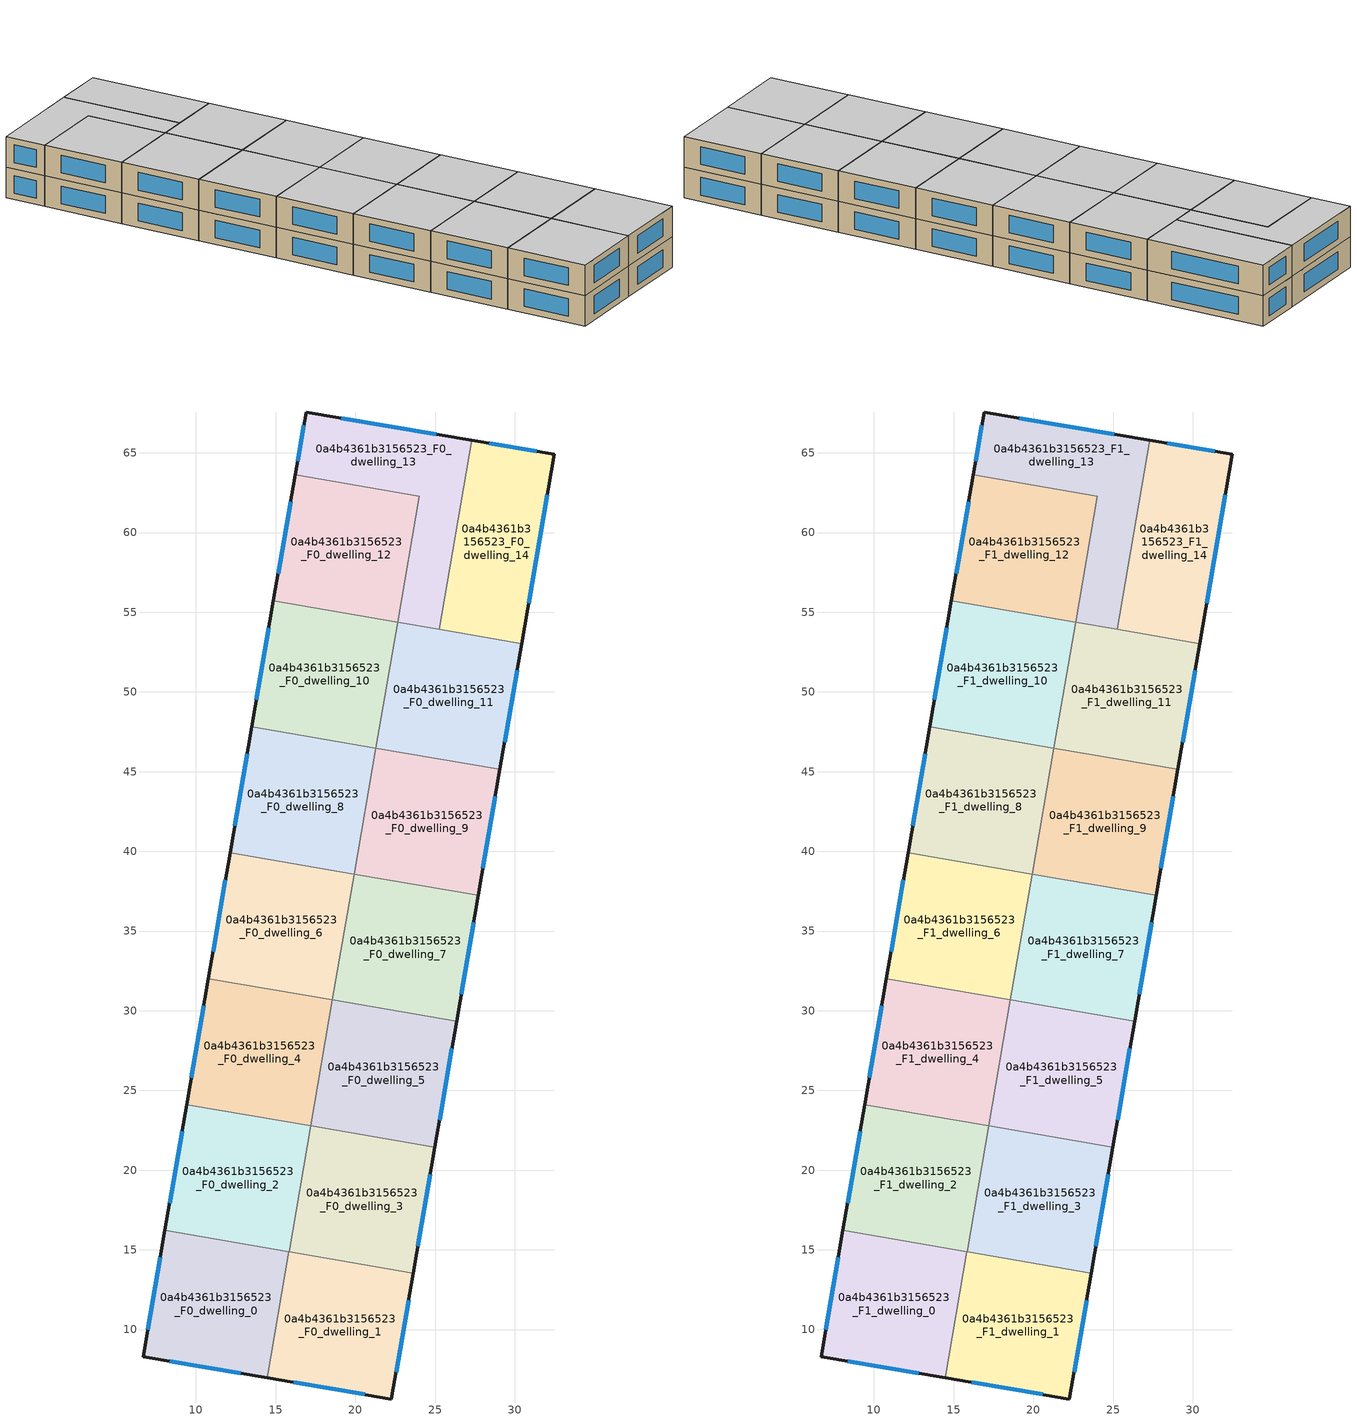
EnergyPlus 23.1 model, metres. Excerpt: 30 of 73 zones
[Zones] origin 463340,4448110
0a4b4361b3156523_F0_dwelling_0
 floor ground (EU_floor_Construction): 15.84,14.88 14.47,6.98 6.69,8.31 8.06,16.22 z0
 wall outside (EU_wall_Construction): 8.06,16.22 6.69,8.31 14.47,6.98 z0:3
 wall to 0a4b4361b3156523_F0_dwelling_1 (EU_wall_Construction): 14.47,6.98 15.84,14.88 z0:3
 wall to 0a4b4361b3156523_F0_dwelling_2 (EU_wall_Construction): 15.84,14.88 8.06,16.22 z0:3
 window (EU_Window_Construction): 8.36,8.02 12.81,7.26 / 7.76,14.52 6.99,10 z0.64:2.36
0a4b4361b3156523_F0_dwelling_1
 floor ground (EU_floor_Construction): 23.63,13.53 22.27,5.64 14.47,6.98 15.84,14.88 z0
 wall outside (EU_wall_Construction): 14.47,6.98 22.27,5.64 23.63,13.53 z0:3
 wall to 0a4b4361b3156523_F0_dwelling_3 (EU_wall_Construction): 23.63,13.53 15.84,14.88 z0:3
 window (EU_Window_Construction): 16.14,6.69 20.6,5.93 / 22.56,7.33 23.34,11.84 z0.64:2.36
0a4b4361b3156523_F0_dwelling_10
 floor ground (EU_floor_Construction): 22.65,54.38 21.29,46.48 13.5,47.82 14.86,55.72 z0
 wall outside (EU_wall_Construction): 14.86,55.72 13.5,47.82 z0:3
 wall to 0a4b4361b3156523_F0_dwelling_12 (EU_wall_Construction): 22.65,54.38 14.86,55.72 z0:3
 wall to 0a4b4361b3156523_F0_dwelling_11 (EU_wall_Construction): 21.29,46.48 22.65,54.38 z0:3
 wall to 0a4b4361b3156523_F0_dwelling_8 (EU_wall_Construction): 13.5,47.82 21.29,46.48 z0:3
 window (EU_Window_Construction): 14.57,54.03 13.8,49.51 z0.64:2.36
0a4b4361b3156523_F0_dwelling_11
 floor ground (EU_floor_Construction): 30.44,53.04 29.08,45.14 21.29,46.48 22.65,54.38 z0
 wall outside (EU_wall_Construction): 29.08,45.14 30.44,53.04 z0:3
 wall to 0a4b4361b3156523_F0_dwelling_9 (EU_wall_Construction): 21.29,46.48 29.08,45.14 z0:3
 wall to 0a4b4361b3156523_F0_dwelling_14 (EU_wall_Construction): 30.44,53.04 25.25,53.93 z0:3
 wall to 0a4b4361b3156523_F0_dwelling_13 (EU_wall_Construction): 25.25,53.93 22.65,54.38 z0:3
 window (EU_Window_Construction): 29.37,46.83 30.15,51.35 z0.64:2.36
0a4b4361b3156523_F0_dwelling_12
 floor ground (EU_floor_Construction): 24.01,62.28 22.65,54.38 14.86,55.72 16.23,63.62 z0
 wall outside (EU_wall_Construction): 16.23,63.62 14.86,55.72 z0:3
 wall to 0a4b4361b3156523_F0_dwelling_13 (EU_wall_Construction): 22.65,54.38 24.01,62.28 16.23,63.62 z0:3
 window (EU_Window_Construction): 15.94,61.93 15.16,57.41 z0.64:2.36
0a4b4361b3156523_F0_dwelling_13
 floor ground (EU_floor_Construction): 27.29,65.79 25.25,53.93 22.65,54.38 24.01,62.28 16.23,63.62 16.91,67.56 z0
 wall outside (EU_wall_Construction): 27.29,65.79 16.91,67.56 16.23,63.62 z0:3
 wall to 0a4b4361b3156523_F0_dwelling_14 (EU_wall_Construction): 25.25,53.93 27.29,65.79 z0:3
 window (EU_Window_Construction): 16.76,66.72 16.37,64.47 / 25.07,66.17 19.13,67.18 z0.64:2.36
0a4b4361b3156523_F0_dwelling_14
 floor ground (EU_floor_Construction): 32.48,64.9 30.44,53.04 25.25,53.93 27.29,65.79 z0
 wall outside (EU_wall_Construction): 30.44,53.04 32.48,64.9 27.29,65.79 z0:3
 window (EU_Window_Construction): 31.37,65.09 28.4,65.6 / 30.87,55.58 32.04,62.36 z0.64:2.36
0a4b4361b3156523_F0_dwelling_2
 floor ground (EU_floor_Construction): 17.2,22.78 15.84,14.88 8.06,16.22 9.42,24.12 z0
 wall outside (EU_wall_Construction): 9.42,24.12 8.06,16.22 z0:3
 wall to 0a4b4361b3156523_F0_dwelling_4 (EU_wall_Construction): 17.2,22.78 9.42,24.12 z0:3
 wall to 0a4b4361b3156523_F0_dwelling_3 (EU_wall_Construction): 15.84,14.88 17.2,22.78 z0:3
 window (EU_Window_Construction): 9.13,22.43 8.35,17.91 z0.64:2.36
0a4b4361b3156523_F0_dwelling_3
 floor ground (EU_floor_Construction): 24.99,21.43 23.63,13.53 15.84,14.88 17.2,22.78 z0
 wall outside (EU_wall_Construction): 23.63,13.53 24.99,21.43 z0:3
 wall to 0a4b4361b3156523_F0_dwelling_5 (EU_wall_Construction): 24.99,21.43 17.2,22.78 z0:3
 window (EU_Window_Construction): 23.92,15.23 24.7,19.74 z0.64:2.36
0a4b4361b3156523_F0_dwelling_4
 floor ground (EU_floor_Construction): 18.57,30.68 17.2,22.78 9.42,24.12 10.78,32.02 z0
 wall outside (EU_wall_Construction): 10.78,32.02 9.42,24.12 z0:3
 wall to 0a4b4361b3156523_F0_dwelling_6 (EU_wall_Construction): 18.57,30.68 10.78,32.02 z0:3
 wall to 0a4b4361b3156523_F0_dwelling_5 (EU_wall_Construction): 17.2,22.78 18.57,30.68 z0:3
 window (EU_Window_Construction): 10.49,30.33 9.71,25.81 z0.64:2.36
0a4b4361b3156523_F0_dwelling_5
 floor ground (EU_floor_Construction): 26.35,29.33 24.99,21.43 17.2,22.78 18.57,30.68 z0
 wall outside (EU_wall_Construction): 24.99,21.43 26.35,29.33 z0:3
 wall to 0a4b4361b3156523_F0_dwelling_7 (EU_wall_Construction): 26.35,29.33 18.57,30.68 z0:3
 window (EU_Window_Construction): 25.28,23.13 26.06,27.64 z0.64:2.36
0a4b4361b3156523_F0_dwelling_6
 floor ground (EU_floor_Construction): 19.93,38.58 18.57,30.68 10.78,32.02 12.14,39.92 z0
 wall outside (EU_wall_Construction): 12.14,39.92 10.78,32.02 z0:3
 wall to 0a4b4361b3156523_F0_dwelling_8 (EU_wall_Construction): 19.93,38.58 12.14,39.92 z0:3
 wall to 0a4b4361b3156523_F0_dwelling_7 (EU_wall_Construction): 18.57,30.68 19.93,38.58 z0:3
 window (EU_Window_Construction): 11.85,38.23 11.07,33.71 z0.64:2.36
0a4b4361b3156523_F0_dwelling_7
 floor ground (EU_floor_Construction): 27.71,37.24 26.35,29.33 18.57,30.68 19.93,38.58 z0
 wall outside (EU_wall_Construction): 26.35,29.33 27.71,37.24 z0:3
 wall to 0a4b4361b3156523_F0_dwelling_9 (EU_wall_Construction): 27.71,37.24 19.93,38.58 z0:3
 window (EU_Window_Construction): 26.64,31.03 27.42,35.54 z0.64:2.36
0a4b4361b3156523_F0_dwelling_8
 floor ground (EU_floor_Construction): 21.29,46.48 19.93,38.58 12.14,39.92 13.5,47.82 z0
 wall outside (EU_wall_Construction): 13.5,47.82 12.14,39.92 z0:3
 wall to 0a4b4361b3156523_F0_dwelling_9 (EU_wall_Construction): 19.93,38.58 21.29,46.48 z0:3
 window (EU_Window_Construction): 13.21,46.13 12.43,41.61 z0.64:2.36
0a4b4361b3156523_F0_dwelling_9
 floor ground (EU_floor_Construction): 29.08,45.14 27.71,37.24 19.93,38.58 21.29,46.48 z0
 wall outside (EU_wall_Construction): 27.71,37.24 29.08,45.14 z0:3
 window (EU_Window_Construction): 28,38.93 28.78,43.44 z0.64:2.36
0a4b4361b3156523_F1_dwelling_0
 floor to 0a4b4361b3156523_F0_dwelling_0 (EU_floor_Construction): 15.84,14.88 14.47,6.98 6.69,8.31 8.06,16.22 z3
 wall outside (EU_wall_Construction): 8.06,16.22 6.69,8.31 14.47,6.98 z3:6
 wall to 0a4b4361b3156523_F1_dwelling_1 (EU_wall_Construction): 14.47,6.98 15.84,14.88 z3:6
 wall to 0a4b4361b3156523_F1_dwelling_2 (EU_wall_Construction): 15.84,14.88 8.06,16.22 z3:6
 window (EU_Window_Construction): 8.36,8.02 12.81,7.26 / 7.76,14.52 6.99,10 z3.64:5.36
 ceiling to 0a4b4361b3156523_F2_dwelling_0 (EU_floor_Construction): 14.47,6.98 15.84,14.88 8.06,16.22 6.69,8.31 z6
0a4b4361b3156523_F1_dwelling_1
 floor to 0a4b4361b3156523_F0_dwelling_1 (EU_floor_Construction): 23.63,13.53 22.27,5.64 14.47,6.98 15.84,14.88 z3
 wall outside (EU_wall_Construction): 14.47,6.98 22.27,5.64 23.63,13.53 z3:6
 wall to 0a4b4361b3156523_F1_dwelling_3 (EU_wall_Construction): 23.63,13.53 15.84,14.88 z3:6
 window (EU_Window_Construction): 16.14,6.69 20.6,5.93 / 22.56,7.33 23.34,11.84 z3.64:5.36
 ceiling to 0a4b4361b3156523_F2_dwelling_1 (EU_floor_Construction): 22.27,5.64 23.63,13.53 15.84,14.88 14.47,6.98 z6
0a4b4361b3156523_F1_dwelling_10
 floor to 0a4b4361b3156523_F0_dwelling_10 (EU_floor_Construction): 22.65,54.38 21.29,46.48 13.5,47.82 14.86,55.72 z3
 wall outside (EU_wall_Construction): 14.86,55.72 13.5,47.82 z3:6
 wall to 0a4b4361b3156523_F1_dwelling_12 (EU_wall_Construction): 22.65,54.38 14.86,55.72 z3:6
 wall to 0a4b4361b3156523_F1_dwelling_11 (EU_wall_Construction): 21.29,46.48 22.65,54.38 z3:6
 wall to 0a4b4361b3156523_F1_dwelling_8 (EU_wall_Construction): 13.5,47.82 21.29,46.48 z3:6
 window (EU_Window_Construction): 14.57,54.03 13.8,49.51 z3.64:5.36
 ceiling to 0a4b4361b3156523_F2_dwelling_10 (EU_floor_Construction): 21.29,46.48 22.65,54.38 14.86,55.72 13.5,47.82 z6
0a4b4361b3156523_F1_dwelling_11
 floor to 0a4b4361b3156523_F0_dwelling_11 (EU_floor_Construction): 30.44,53.04 29.08,45.14 21.29,46.48 22.65,54.38 z3
 wall outside (EU_wall_Construction): 29.08,45.14 30.44,53.04 z3:6
 wall to 0a4b4361b3156523_F1_dwelling_9 (EU_wall_Construction): 21.29,46.48 29.08,45.14 z3:6
 wall to 0a4b4361b3156523_F1_dwelling_14 (EU_wall_Construction): 30.44,53.04 25.25,53.93 z3:6
 wall to 0a4b4361b3156523_F1_dwelling_13 (EU_wall_Construction): 25.25,53.93 22.65,54.38 z3:6
 window (EU_Window_Construction): 29.37,46.83 30.15,51.35 z3.64:5.36
 ceiling to 0a4b4361b3156523_F2_dwelling_11 (EU_floor_Construction): 29.08,45.14 30.44,53.04 22.65,54.38 21.29,46.48 z6
0a4b4361b3156523_F1_dwelling_12
 floor to 0a4b4361b3156523_F0_dwelling_12 (EU_floor_Construction): 24.01,62.28 22.65,54.38 14.86,55.72 16.23,63.62 z3
 wall outside (EU_wall_Construction): 16.23,63.62 14.86,55.72 z3:6
 wall to 0a4b4361b3156523_F1_dwelling_13 (EU_wall_Construction): 22.65,54.38 24.01,62.28 16.23,63.62 z3:6
 window (EU_Window_Construction): 15.94,61.93 15.16,57.41 z3.64:5.36
 ceiling to 0a4b4361b3156523_F2_dwelling_12 (EU_floor_Construction): 22.65,54.38 24.01,62.28 16.23,63.62 14.86,55.72 z6
0a4b4361b3156523_F1_dwelling_13
 floor to 0a4b4361b3156523_F0_dwelling_13 (EU_floor_Construction): 27.29,65.79 25.25,53.93 22.65,54.38 24.01,62.28 16.23,63.62 16.91,67.56 z3
 wall outside (EU_wall_Construction): 27.29,65.79 16.91,67.56 16.23,63.62 z3:6
 wall to 0a4b4361b3156523_F1_dwelling_14 (EU_wall_Construction): 25.25,53.93 27.29,65.79 z3:6
 window (EU_Window_Construction): 16.76,66.72 16.37,64.47 / 25.07,66.17 19.13,67.18 z3.64:5.36
 ceiling to 0a4b4361b3156523_F2_dwelling_13 (EU_floor_Construction): 25.25,53.93 27.29,65.79 16.91,67.56 16.23,63.62 24.01,62.28 22.65,54.38 z6
0a4b4361b3156523_F1_dwelling_14
 floor to 0a4b4361b3156523_F0_dwelling_14 (EU_floor_Construction): 32.48,64.9 30.44,53.04 25.25,53.93 27.29,65.79 z3
 wall outside (EU_wall_Construction): 30.44,53.04 32.48,64.9 27.29,65.79 z3:6
 window (EU_Window_Construction): 31.37,65.09 28.4,65.6 / 30.87,55.58 32.04,62.36 z3.64:5.36
 ceiling to 0a4b4361b3156523_F2_dwelling_14 (EU_floor_Construction): 30.44,53.04 32.48,64.9 27.29,65.79 25.25,53.93 z6
0a4b4361b3156523_F1_dwelling_2
 floor to 0a4b4361b3156523_F0_dwelling_2 (EU_floor_Construction): 17.2,22.78 15.84,14.88 8.06,16.22 9.42,24.12 z3
 wall outside (EU_wall_Construction): 9.42,24.12 8.06,16.22 z3:6
 wall to 0a4b4361b3156523_F1_dwelling_4 (EU_wall_Construction): 17.2,22.78 9.42,24.12 z3:6
 wall to 0a4b4361b3156523_F1_dwelling_3 (EU_wall_Construction): 15.84,14.88 17.2,22.78 z3:6
 window (EU_Window_Construction): 9.13,22.43 8.35,17.91 z3.64:5.36
 ceiling to 0a4b4361b3156523_F2_dwelling_2 (EU_floor_Construction): 15.84,14.88 17.2,22.78 9.42,24.12 8.06,16.22 z6
0a4b4361b3156523_F1_dwelling_3
 floor to 0a4b4361b3156523_F0_dwelling_3 (EU_floor_Construction): 24.99,21.43 23.63,13.53 15.84,14.88 17.2,22.78 z3
 wall outside (EU_wall_Construction): 23.63,13.53 24.99,21.43 z3:6
 wall to 0a4b4361b3156523_F1_dwelling_5 (EU_wall_Construction): 24.99,21.43 17.2,22.78 z3:6
 window (EU_Window_Construction): 23.92,15.23 24.7,19.74 z3.64:5.36
 ceiling to 0a4b4361b3156523_F2_dwelling_3 (EU_floor_Construction): 23.63,13.53 24.99,21.43 17.2,22.78 15.84,14.88 z6
0a4b4361b3156523_F1_dwelling_4
 floor to 0a4b4361b3156523_F0_dwelling_4 (EU_floor_Construction): 18.57,30.68 17.2,22.78 9.42,24.12 10.78,32.02 z3
 wall outside (EU_wall_Construction): 10.78,32.02 9.42,24.12 z3:6
 wall to 0a4b4361b3156523_F1_dwelling_6 (EU_wall_Construction): 18.57,30.68 10.78,32.02 z3:6
 wall to 0a4b4361b3156523_F1_dwelling_5 (EU_wall_Construction): 17.2,22.78 18.57,30.68 z3:6
 window (EU_Window_Construction): 10.49,30.33 9.71,25.81 z3.64:5.36
 ceiling to 0a4b4361b3156523_F2_dwelling_4 (EU_floor_Construction): 17.2,22.78 18.57,30.68 10.78,32.02 9.42,24.12 z6
0a4b4361b3156523_F1_dwelling_5
 floor to 0a4b4361b3156523_F0_dwelling_5 (EU_floor_Construction): 26.35,29.33 24.99,21.43 17.2,22.78 18.57,30.68 z3
 wall outside (EU_wall_Construction): 24.99,21.43 26.35,29.33 z3:6
 wall to 0a4b4361b3156523_F1_dwelling_7 (EU_wall_Construction): 26.35,29.33 18.57,30.68 z3:6
 window (EU_Window_Construction): 25.28,23.13 26.06,27.64 z3.64:5.36
 ceiling to 0a4b4361b3156523_F2_dwelling_5 (EU_floor_Construction): 24.99,21.43 26.35,29.33 18.57,30.68 17.2,22.78 z6
0a4b4361b3156523_F1_dwelling_6
 floor to 0a4b4361b3156523_F0_dwelling_6 (EU_floor_Construction): 19.93,38.58 18.57,30.68 10.78,32.02 12.14,39.92 z3
 wall outside (EU_wall_Construction): 12.14,39.92 10.78,32.02 z3:6
 wall to 0a4b4361b3156523_F1_dwelling_8 (EU_wall_Construction): 19.93,38.58 12.14,39.92 z3:6
 wall to 0a4b4361b3156523_F1_dwelling_7 (EU_wall_Construction): 18.57,30.68 19.93,38.58 z3:6
 window (EU_Window_Construction): 11.85,38.23 11.07,33.71 z3.64:5.36
 ceiling to 0a4b4361b3156523_F2_dwelling_6 (EU_floor_Construction): 18.57,30.68 19.93,38.58 12.14,39.92 10.78,32.02 z6
0a4b4361b3156523_F1_dwelling_7
 floor to 0a4b4361b3156523_F0_dwelling_7 (EU_floor_Construction): 27.71,37.24 26.35,29.33 18.57,30.68 19.93,38.58 z3
 wall outside (EU_wall_Construction): 26.35,29.33 27.71,37.24 z3:6
 wall to 0a4b4361b3156523_F1_dwelling_9 (EU_wall_Construction): 27.71,37.24 19.93,38.58 z3:6
 window (EU_Window_Construction): 26.64,31.03 27.42,35.54 z3.64:5.36
 ceiling to 0a4b4361b3156523_F2_dwelling_7 (EU_floor_Construction): 26.35,29.33 27.71,37.24 19.93,38.58 18.57,30.68 z6
0a4b4361b3156523_F1_dwelling_8
 floor to 0a4b4361b3156523_F0_dwelling_8 (EU_floor_Construction): 21.29,46.48 19.93,38.58 12.14,39.92 13.5,47.82 z3
 wall outside (EU_wall_Construction): 13.5,47.82 12.14,39.92 z3:6
 wall to 0a4b4361b3156523_F1_dwelling_9 (EU_wall_Construction): 19.93,38.58 21.29,46.48 z3:6
 window (EU_Window_Construction): 13.21,46.13 12.43,41.61 z3.64:5.36
 ceiling to 0a4b4361b3156523_F2_dwelling_8 (EU_floor_Construction): 19.93,38.58 21.29,46.48 13.5,47.82 12.14,39.92 z6
0a4b4361b3156523_F1_dwelling_9
 floor to 0a4b4361b3156523_F0_dwelling_9 (EU_floor_Construction): 29.08,45.14 27.71,37.24 19.93,38.58 21.29,46.48 z3
 wall outside (EU_wall_Construction): 27.71,37.24 29.08,45.14 z3:6
 window (EU_Window_Construction): 28,38.93 28.78,43.44 z3.64:5.36
 ceiling to 0a4b4361b3156523_F2_dwelling_9 (EU_floor_Construction): 27.71,37.24 29.08,45.14 21.29,46.48 19.93,38.58 z6
[Building]
EU S2 Campaign: North Axis=0; Terrain=City; Solar Distribution=FullExterior
[Site:Location]
Yerevan-Zvartnots.Intl.AP: Latitude=40.15; Longitude=44.383; Time Zone=4; Elevation=854
[SizingPeriod:WeatherFileDays]
AnnualSizingPeriod: Begin Month=1; Begin Day of Month=1; End Month=12; End Day of Month=31; Day of Week for Start Day=Monday; Use Weather File Daylight Saving Period=No; Use Weather File Rain and Snow Indicators=No
[MATERIAL]
EU_InternalMass_Material: Roughness=MediumRough; Thickness=0.1; Conductivity=1; Density=1800; Specific Heat=900; Thermal Absorptance=0.9; Solar Absorptance=0.7; Visible Absorptance=0.7
[MATERIAL:NOMASS] Roughness=MediumRough; Thermal Absorptance=0.9; Solar Absorptance=0.7; Visible Absorptance=0.7
Name | Thermal Resistance
EU_wall_NoMass | 1.05043
EU_floor_NoMass | 0.478065
[WINDOWMATERIAL:SIMPLEGLAZINGSYSTEM]
EU_Window_SimpleGlazing: UFactor=2.5566; Solar Heat Gain Coefficient=0.75; Visible Transmittance=0.75
[CONSTRUCTION]
EU_wall_Construction: EU_wall_NoMass
EU_floor_Construction: EU_floor_NoMass
EU_Window_Construction: EU_Window_SimpleGlazing
EU_InternalMass_Construction: EU_InternalMass_Material
[ZONE] Type=1; Multiplier=1; Ceiling Height=autocalculate; Floor Area=autocalculate; Part of Total Floor Area=Yes
Name | Volume
0a4b4361b3156523_F0_dwelling_0; 0a4b4361b3156523_F1_dwelling_0 | 189.999
0a4b4361b3156523_F0_dwelling_1; 0a4b4361b3156523_F1_dwelling_1 | 190.013
0a4b4361b3156523_F0_dwelling_10; 0a4b4361b3156523_F1_dwelling_10 | 190.008
0a4b4361b3156523_F0_dwelling_11; 0a4b4361b3156523_F1_dwelling_11 | 190.044
0a4b4361b3156523_F0_dwelling_12; 0a4b4361b3156523_F1_dwelling_12 | 189.997
0a4b4361b3156523_F0_dwelling_13; 0a4b4361b3156523_F1_dwelling_13 | 190.028
0a4b4361b3156523_F0_dwelling_14; 0a4b4361b3156523_F1_dwelling_14 | 190.042
0a4b4361b3156523_F0_dwelling_2; 0a4b4361b3156523_F1_dwelling_2 | 190.007
0a4b4361b3156523_F0_dwelling_3; 0a4b4361b3156523_F1_dwelling_3 | 190.031
0a4b4361b3156523_F0_dwelling_4; 0a4b4361b3156523_F1_dwelling_4; 0a4b4361b3156523_F0_dwelling_6; 0a4b4361b3156523_F1_dwelling_6; 0a4b4361b3156523_F0_dwelling_8; 0a4b4361b3156523_F1_dwelling_8 | 190.011
0a4b4361b3156523_F0_dwelling_5; 0a4b4361b3156523_F1_dwelling_5 | 190.045
0a4b4361b3156523_F0_dwelling_7; 0a4b4361b3156523_F1_dwelling_7; 0a4b4361b3156523_F0_dwelling_9; 0a4b4361b3156523_F1_dwelling_9 | 190.035
[INTERNALMASS] Construction=EU_InternalMass_Construction
Name | Zone or ZoneList | Surface Area
0a4b4361b3156523_F0_dwelling_0_EU_InternalMass | 0a4b4361b3156523_F0_dwelling_0 | 63.3328
0a4b4361b3156523_F0_dwelling_1_EU_InternalMass | 0a4b4361b3156523_F0_dwelling_1 | 63.337
0a4b4361b3156523_F0_dwelling_2_EU_InternalMass | 0a4b4361b3156523_F0_dwelling_2 | 63.3381
0a4b4361b3156523_F0_dwelling_3_EU_InternalMass | 0a4b4361b3156523_F0_dwelling_3 | 63.3437
0a4b4361b3156523_F0_dwelling_4_EU_InternalMass | 0a4b4361b3156523_F0_dwelling_4 | 63.3374
0a4b4361b3156523_F0_dwelling_5_EU_InternalMass | 0a4b4361b3156523_F0_dwelling_5 | 63.346
0a4b4361b3156523_F0_dwelling_6_EU_InternalMass | 0a4b4361b3156523_F0_dwelling_6 | 63.3374
0a4b4361b3156523_F0_dwelling_7_EU_InternalMass | 0a4b4361b3156523_F0_dwelling_7 | 63.3446
0a4b4361b3156523_F0_dwelling_8_EU_InternalMass | 0a4b4361b3156523_F0_dwelling_8 | 63.3374
0a4b4361b3156523_F0_dwelling_9_EU_InternalMass | 0a4b4361b3156523_F0_dwelling_9 | 63.3446
0a4b4361b3156523_F0_dwelling_10_EU_InternalMass | 0a4b4361b3156523_F0_dwelling_10 | 63.3381
0a4b4361b3156523_F0_dwelling_11_EU_InternalMass | 0a4b4361b3156523_F0_dwelling_11 | 63.3479
0a4b4361b3156523_F0_dwelling_12_EU_InternalMass | 0a4b4361b3156523_F0_dwelling_12 | 63.3325
0a4b4361b3156523_F0_dwelling_13_EU_InternalMass | 0a4b4361b3156523_F0_dwelling_13 | 63.3426
0a4b4361b3156523_F0_dwelling_14_EU_InternalMass | 0a4b4361b3156523_F0_dwelling_14 | 63.3425
0a4b4361b3156523_F1_dwelling_0_EU_InternalMass | 0a4b4361b3156523_F1_dwelling_0 | 63.3328
0a4b4361b3156523_F1_dwelling_1_EU_InternalMass | 0a4b4361b3156523_F1_dwelling_1 | 63.337
0a4b4361b3156523_F1_dwelling_2_EU_InternalMass | 0a4b4361b3156523_F1_dwelling_2 | 63.3381
0a4b4361b3156523_F1_dwelling_3_EU_InternalMass | 0a4b4361b3156523_F1_dwelling_3 | 63.3437
0a4b4361b3156523_F1_dwelling_4_EU_InternalMass | 0a4b4361b3156523_F1_dwelling_4 | 63.3374
0a4b4361b3156523_F1_dwelling_5_EU_InternalMass | 0a4b4361b3156523_F1_dwelling_5 | 63.346
0a4b4361b3156523_F1_dwelling_6_EU_InternalMass | 0a4b4361b3156523_F1_dwelling_6 | 63.3374
0a4b4361b3156523_F1_dwelling_7_EU_InternalMass | 0a4b4361b3156523_F1_dwelling_7 | 63.3446
0a4b4361b3156523_F1_dwelling_8_EU_InternalMass | 0a4b4361b3156523_F1_dwelling_8 | 63.3374
0a4b4361b3156523_F1_dwelling_9_EU_InternalMass | 0a4b4361b3156523_F1_dwelling_9 | 63.3446
0a4b4361b3156523_F1_dwelling_10_EU_InternalMass | 0a4b4361b3156523_F1_dwelling_10 | 63.3381
0a4b4361b3156523_F1_dwelling_11_EU_InternalMass | 0a4b4361b3156523_F1_dwelling_11 | 63.3479
0a4b4361b3156523_F1_dwelling_12_EU_InternalMass | 0a4b4361b3156523_F1_dwelling_12 | 63.3325
0a4b4361b3156523_F1_dwelling_13_EU_InternalMass | 0a4b4361b3156523_F1_dwelling_13 | 63.3426
0a4b4361b3156523_F1_dwelling_14_EU_InternalMass | 0a4b4361b3156523_F1_dwelling_14 | 63.3425
[OTHEREQUIPMENT] Fuel Type=Electricity; Design Level Calculation Method=Watts/Area; Power per Zone Floor Area=1; Fraction Latent=0; Fraction Radiant=0; Fraction Lost=0; Carbon Dioxide Generation Rate=0; EndUse Subcategory=EU_Step8_InternalGains
Name | Zone or ZoneList or Space or SpaceList | Schedule
EU_Step8_InternalGain_0a4b4361b3156523_F0_dwelling_0_f000 | 0a4b4361b3156523_F0_dwelling_0 | EU_Step8_GainSchedule_0a4b4361b3156523_F0_dwelling_0_f000
EU_Step8_InternalGain_0a4b4361b3156523_F0_dwelling_1_f000 | 0a4b4361b3156523_F0_dwelling_1 | EU_Step8_GainSchedule_0a4b4361b3156523_F0_dwelling_1_f000
EU_Step8_InternalGain_0a4b4361b3156523_F0_dwelling_2_f000 | 0a4b4361b3156523_F0_dwelling_2 | EU_Step8_GainSchedule_0a4b4361b3156523_F0_dwelling_2_f000
EU_Step8_InternalGain_0a4b4361b3156523_F0_dwelling_3_f000 | 0a4b4361b3156523_F0_dwelling_3 | EU_Step8_GainSchedule_0a4b4361b3156523_F0_dwelling_3_f000
EU_Step8_InternalGain_0a4b4361b3156523_F0_dwelling_4_f000 | 0a4b4361b3156523_F0_dwelling_4 | EU_Step8_GainSchedule_0a4b4361b3156523_F0_dwelling_4_f000
EU_Step8_InternalGain_0a4b4361b3156523_F0_dwelling_5_f000 | 0a4b4361b3156523_F0_dwelling_5 | EU_Step8_GainSchedule_0a4b4361b3156523_F0_dwelling_5_f000
EU_Step8_InternalGain_0a4b4361b3156523_F0_dwelling_6_f000 | 0a4b4361b3156523_F0_dwelling_6 | EU_Step8_GainSchedule_0a4b4361b3156523_F0_dwelling_6_f000
EU_Step8_InternalGain_0a4b4361b3156523_F0_dwelling_7_f000 | 0a4b4361b3156523_F0_dwelling_7 | EU_Step8_GainSchedule_0a4b4361b3156523_F0_dwelling_7_f000
EU_Step8_InternalGain_0a4b4361b3156523_F0_dwelling_8_f000 | 0a4b4361b3156523_F0_dwelling_8 | EU_Step8_GainSchedule_0a4b4361b3156523_F0_dwelling_8_f000
EU_Step8_InternalGain_0a4b4361b3156523_F0_dwelling_9_f000 | 0a4b4361b3156523_F0_dwelling_9 | EU_Step8_GainSchedule_0a4b4361b3156523_F0_dwelling_9_f000
EU_Step8_InternalGain_0a4b4361b3156523_F0_dwelling_10_f000 | 0a4b4361b3156523_F0_dwelling_10 | EU_Step8_GainSchedule_0a4b4361b3156523_F0_dwelling_10_f000
EU_Step8_InternalGain_0a4b4361b3156523_F0_dwelling_11_f000 | 0a4b4361b3156523_F0_dwelling_11 | EU_Step8_GainSchedule_0a4b4361b3156523_F0_dwelling_11_f000
EU_Step8_InternalGain_0a4b4361b3156523_F0_dwelling_12_f000 | 0a4b4361b3156523_F0_dwelling_12 | EU_Step8_GainSchedule_0a4b4361b3156523_F0_dwelling_12_f000
EU_Step8_InternalGain_0a4b4361b3156523_F0_dwelling_13_f000 | 0a4b4361b3156523_F0_dwelling_13 | EU_Step8_GainSchedule_0a4b4361b3156523_F0_dwelling_13_f000
EU_Step8_InternalGain_0a4b4361b3156523_F0_dwelling_14_f000 | 0a4b4361b3156523_F0_dwelling_14 | EU_Step8_GainSchedule_0a4b4361b3156523_F0_dwelling_14_f000
EU_Step8_InternalGain_0a4b4361b3156523_F1_dwelling_0_f000 | 0a4b4361b3156523_F1_dwelling_0 | EU_Step8_GainSchedule_0a4b4361b3156523_F1_dwelling_0_f000
EU_Step8_InternalGain_0a4b4361b3156523_F1_dwelling_1_f000 | 0a4b4361b3156523_F1_dwelling_1 | EU_Step8_GainSchedule_0a4b4361b3156523_F1_dwelling_1_f000
EU_Step8_InternalGain_0a4b4361b3156523_F1_dwelling_2_f000 | 0a4b4361b3156523_F1_dwelling_2 | EU_Step8_GainSchedule_0a4b4361b3156523_F1_dwelling_2_f000
EU_Step8_InternalGain_0a4b4361b3156523_F1_dwelling_3_f000 | 0a4b4361b3156523_F1_dwelling_3 | EU_Step8_GainSchedule_0a4b4361b3156523_F1_dwelling_3_f000
EU_Step8_InternalGain_0a4b4361b3156523_F1_dwelling_4_f000 | 0a4b4361b3156523_F1_dwelling_4 | EU_Step8_GainSchedule_0a4b4361b3156523_F1_dwelling_4_f000
EU_Step8_InternalGain_0a4b4361b3156523_F1_dwelling_5_f000 | 0a4b4361b3156523_F1_dwelling_5 | EU_Step8_GainSchedule_0a4b4361b3156523_F1_dwelling_5_f000
EU_Step8_InternalGain_0a4b4361b3156523_F1_dwelling_6_f000 | 0a4b4361b3156523_F1_dwelling_6 | EU_Step8_GainSchedule_0a4b4361b3156523_F1_dwelling_6_f000
EU_Step8_InternalGain_0a4b4361b3156523_F1_dwelling_7_f000 | 0a4b4361b3156523_F1_dwelling_7 | EU_Step8_GainSchedule_0a4b4361b3156523_F1_dwelling_7_f000
EU_Step8_InternalGain_0a4b4361b3156523_F1_dwelling_8_f000 | 0a4b4361b3156523_F1_dwelling_8 | EU_Step8_GainSchedule_0a4b4361b3156523_F1_dwelling_8_f000
EU_Step8_InternalGain_0a4b4361b3156523_F1_dwelling_9_f000 | 0a4b4361b3156523_F1_dwelling_9 | EU_Step8_GainSchedule_0a4b4361b3156523_F1_dwelling_9_f000
EU_Step8_InternalGain_0a4b4361b3156523_F1_dwelling_10_f000 | 0a4b4361b3156523_F1_dwelling_10 | EU_Step8_GainSchedule_0a4b4361b3156523_F1_dwelling_10_f000
EU_Step8_InternalGain_0a4b4361b3156523_F1_dwelling_11_f000 | 0a4b4361b3156523_F1_dwelling_11 | EU_Step8_GainSchedule_0a4b4361b3156523_F1_dwelling_11_f000
EU_Step8_InternalGain_0a4b4361b3156523_F1_dwelling_12_f000 | 0a4b4361b3156523_F1_dwelling_12 | EU_Step8_GainSchedule_0a4b4361b3156523_F1_dwelling_12_f000
EU_Step8_InternalGain_0a4b4361b3156523_F1_dwelling_13_f000 | 0a4b4361b3156523_F1_dwelling_13 | EU_Step8_GainSchedule_0a4b4361b3156523_F1_dwelling_13_f000
EU_Step8_InternalGain_0a4b4361b3156523_F1_dwelling_14_f000 | 0a4b4361b3156523_F1_dwelling_14 | EU_Step8_GainSchedule_0a4b4361b3156523_F1_dwelling_14_f000
[ZONEVENTILATION:DESIGNFLOWRATE] Schedule=EU_AlwaysOn; Design Flow Rate Calculation Method=AirChanges/Hour; Air Changes per Hour=0.557805; Ventilation Type=Natural; Fan Pressure Rise=0; Fan Total Efficiency=1; Constant Term Coefficient=1; Temperature Term Coefficient=0; Velocity Term Coefficient=0; Velocity Squared Term Coefficient=0; Minimum Indoor Temperature=-100; Maximum Indoor Temperature=100; Delta Temperature=-100; Minimum Outdoor Temperature=-100; Maximum Outdoor Temperature=100; Maximum Wind Speed=40
Name | Zone or ZoneList or Space or SpaceList
EU_ConstantAir_0a4b4361b3156523_F0_dwelling_0 | 0a4b4361b3156523_F0_dwelling_0
EU_ConstantAir_0a4b4361b3156523_F0_dwelling_1 | 0a4b4361b3156523_F0_dwelling_1
EU_ConstantAir_0a4b4361b3156523_F0_dwelling_2 | 0a4b4361b3156523_F0_dwelling_2
EU_ConstantAir_0a4b4361b3156523_F0_dwelling_3 | 0a4b4361b3156523_F0_dwelling_3
EU_ConstantAir_0a4b4361b3156523_F0_dwelling_4 | 0a4b4361b3156523_F0_dwelling_4
EU_ConstantAir_0a4b4361b3156523_F0_dwelling_5 | 0a4b4361b3156523_F0_dwelling_5
EU_ConstantAir_0a4b4361b3156523_F0_dwelling_6 | 0a4b4361b3156523_F0_dwelling_6
EU_ConstantAir_0a4b4361b3156523_F0_dwelling_7 | 0a4b4361b3156523_F0_dwelling_7
EU_ConstantAir_0a4b4361b3156523_F0_dwelling_8 | 0a4b4361b3156523_F0_dwelling_8
EU_ConstantAir_0a4b4361b3156523_F0_dwelling_9 | 0a4b4361b3156523_F0_dwelling_9
EU_ConstantAir_0a4b4361b3156523_F0_dwelling_10 | 0a4b4361b3156523_F0_dwelling_10
EU_ConstantAir_0a4b4361b3156523_F0_dwelling_11 | 0a4b4361b3156523_F0_dwelling_11
EU_ConstantAir_0a4b4361b3156523_F0_dwelling_12 | 0a4b4361b3156523_F0_dwelling_12
EU_ConstantAir_0a4b4361b3156523_F0_dwelling_13 | 0a4b4361b3156523_F0_dwelling_13
EU_ConstantAir_0a4b4361b3156523_F0_dwelling_14 | 0a4b4361b3156523_F0_dwelling_14
EU_ConstantAir_0a4b4361b3156523_F1_dwelling_0 | 0a4b4361b3156523_F1_dwelling_0
EU_ConstantAir_0a4b4361b3156523_F1_dwelling_1 | 0a4b4361b3156523_F1_dwelling_1
EU_ConstantAir_0a4b4361b3156523_F1_dwelling_2 | 0a4b4361b3156523_F1_dwelling_2
EU_ConstantAir_0a4b4361b3156523_F1_dwelling_3 | 0a4b4361b3156523_F1_dwelling_3
EU_ConstantAir_0a4b4361b3156523_F1_dwelling_4 | 0a4b4361b3156523_F1_dwelling_4
EU_ConstantAir_0a4b4361b3156523_F1_dwelling_5 | 0a4b4361b3156523_F1_dwelling_5
EU_ConstantAir_0a4b4361b3156523_F1_dwelling_6 | 0a4b4361b3156523_F1_dwelling_6
EU_ConstantAir_0a4b4361b3156523_F1_dwelling_7 | 0a4b4361b3156523_F1_dwelling_7
EU_ConstantAir_0a4b4361b3156523_F1_dwelling_8 | 0a4b4361b3156523_F1_dwelling_8
EU_ConstantAir_0a4b4361b3156523_F1_dwelling_9 | 0a4b4361b3156523_F1_dwelling_9
EU_ConstantAir_0a4b4361b3156523_F1_dwelling_10 | 0a4b4361b3156523_F1_dwelling_10
EU_ConstantAir_0a4b4361b3156523_F1_dwelling_11 | 0a4b4361b3156523_F1_dwelling_11
EU_ConstantAir_0a4b4361b3156523_F1_dwelling_12 | 0a4b4361b3156523_F1_dwelling_12
EU_ConstantAir_0a4b4361b3156523_F1_dwelling_13 | 0a4b4361b3156523_F1_dwelling_13
EU_ConstantAir_0a4b4361b3156523_F1_dwelling_14 | 0a4b4361b3156523_F1_dwelling_14
[HVACTEMPLATE:THERMOSTAT] Constant Heating Setpoint=20; Constant Cooling Setpoint=50
EU_HeatOnly_0a4b4361b3156523_F0_dwelling_0; EU_HeatOnly_0a4b4361b3156523_F0_dwelling_1; EU_HeatOnly_0a4b4361b3156523_F0_dwelling_2; EU_HeatOnly_0a4b4361b3156523_F0_dwelling_3; EU_HeatOnly_0a4b4361b3156523_F0_dwelling_4; EU_HeatOnly_0a4b4361b3156523_F0_dwelling_5; EU_HeatOnly_0a4b4361b3156523_F0_dwelling_6; EU_HeatOnly_0a4b4361b3156523_F0_dwelling_7; EU_HeatOnly_0a4b4361b3156523_F0_dwelling_8; EU_HeatOnly_0a4b4361b3156523_F0_dwelling_9; EU_HeatOnly_0a4b4361b3156523_F0_dwelling_10; EU_HeatOnly_0a4b4361b3156523_F0_dwelling_11; EU_HeatOnly_0a4b4361b3156523_F0_dwelling_12; EU_HeatOnly_0a4b4361b3156523_F0_dwelling_13; EU_HeatOnly_0a4b4361b3156523_F0_dwelling_14; EU_HeatOnly_0a4b4361b3156523_F1_dwelling_0; EU_HeatOnly_0a4b4361b3156523_F1_dwelling_1; EU_HeatOnly_0a4b4361b3156523_F1_dwelling_2; EU_HeatOnly_0a4b4361b3156523_F1_dwelling_3; EU_HeatOnly_0a4b4361b3156523_F1_dwelling_4; EU_HeatOnly_0a4b4361b3156523_F1_dwelling_5; EU_HeatOnly_0a4b4361b3156523_F1_dwelling_6; EU_HeatOnly_0a4b4361b3156523_F1_dwelling_7; EU_HeatOnly_0a4b4361b3156523_F1_dwelling_8; EU_HeatOnly_0a4b4361b3156523_F1_dwelling_9; EU_HeatOnly_0a4b4361b3156523_F1_dwelling_10; EU_HeatOnly_0a4b4361b3156523_F1_dwelling_11; EU_HeatOnly_0a4b4361b3156523_F1_dwelling_12; EU_HeatOnly_0a4b4361b3156523_F1_dwelling_13; EU_HeatOnly_0a4b4361b3156523_F1_dwelling_14; EU_HeatOnly_0a4b4361b3156523_F2_dwelling_0; EU_HeatOnly_0a4b4361b3156523_F2_dwelling_1; EU_HeatOnly_0a4b4361b3156523_F2_dwelling_2; EU_HeatOnly_0a4b4361b3156523_F2_dwelling_3; EU_HeatOnly_0a4b4361b3156523_F2_dwelling_4; EU_HeatOnly_0a4b4361b3156523_F2_dwelling_5; EU_HeatOnly_0a4b4361b3156523_F2_dwelling_6; EU_HeatOnly_0a4b4361b3156523_F2_dwelling_7; EU_HeatOnly_0a4b4361b3156523_F2_dwelling_8; EU_HeatOnly_0a4b4361b3156523_F2_dwelling_9; EU_HeatOnly_0a4b4361b3156523_F2_dwelling_10; EU_HeatOnly_0a4b4361b3156523_F2_dwelling_11; EU_HeatOnly_0a4b4361b3156523_F2_dwelling_12; EU_HeatOnly_0a4b4361b3156523_F2_dwelling_13; EU_HeatOnly_0a4b4361b3156523_F2_dwelling_14; EU_HeatOnly_0a4b4361b3156523_F3_dwelling_0; EU_HeatOnly_0a4b4361b3156523_F3_dwelling_1; EU_HeatOnly_0a4b4361b3156523_F3_dwelling_2; EU_HeatOnly_0a4b4361b3156523_F3_dwelling_3; EU_HeatOnly_0a4b4361b3156523_F3_dwelling_4; EU_HeatOnly_0a4b4361b3156523_F3_dwelling_5; EU_HeatOnly_0a4b4361b3156523_F3_dwelling_6; EU_HeatOnly_0a4b4361b3156523_F3_dwelling_7; EU_HeatOnly_0a4b4361b3156523_F3_dwelling_8; EU_HeatOnly_0a4b4361b3156523_F3_dwelling_9; EU_HeatOnly_0a4b4361b3156523_F3_dwelling_10; EU_HeatOnly_0a4b4361b3156523_F3_dwelling_11; EU_HeatOnly_0a4b4361b3156523_F3_dwelling_12; EU_HeatOnly_0a4b4361b3156523_F3_dwelling_13; EU_HeatOnly_0a4b4361b3156523_F4_dwelling_0; EU_HeatOnly_0a4b4361b3156523_F4_dwelling_1; EU_HeatOnly_0a4b4361b3156523_F4_dwelling_2; EU_HeatOnly_0a4b4361b3156523_F4_dwelling_3; EU_HeatOnly_0a4b4361b3156523_F4_dwelling_4; EU_HeatOnly_0a4b4361b3156523_F4_dwelling_5; EU_HeatOnly_0a4b4361b3156523_F4_dwelling_6; EU_HeatOnly_0a4b4361b3156523_F4_dwelling_7; EU_HeatOnly_0a4b4361b3156523_F4_dwelling_8; EU_HeatOnly_0a4b4361b3156523_F4_dwelling_9; EU_HeatOnly_0a4b4361b3156523_F4_dwelling_10; EU_HeatOnly_0a4b4361b3156523_F4_dwelling_11; EU_HeatOnly_0a4b4361b3156523_F4_dwelling_12; EU_HeatOnly_0a4b4361b3156523_F4_dwelling_13
[HVACTEMPLATE:ZONE:IDEALLOADSAIRSYSTEM] System Availability Schedule=EU_AlwaysOn; Maximum Heating Supply Air Temperature=50; Minimum Cooling Supply Air Temperature=13; Maximum Heating Supply Air Humidity Ratio=0.0156; Minimum Cooling Supply Air Humidity Ratio=0.0077; Heating Limit=NoLimit; Cooling Limit=NoLimit; Heating Availability Schedule=EU_AlwaysOn; Cooling Availability Schedule=EU_CoolingOff; Dehumidification Control Type=ConstantSensibleHeatRatio; Cooling Sensible Heat Ratio=0.7; Dehumidification Setpoint=60; Humidification Control Type=None; Humidification Setpoint=30; Outdoor Air Method=None; Outdoor Air Flow Rate per Person=0.00944; Outdoor Air Flow Rate per Zone Floor Area=0; Outdoor Air Flow Rate per Zone=0; Demand Controlled Ventilation Type=None; Outdoor Air Economizer Type=NoEconomizer; Heat Recovery Type=None; Sensible Heat Recovery Effectiveness=0.7; Latent Heat Recovery Effectiveness=0.65
Name | Template Thermostat
0a4b4361b3156523_F0_dwelling_0 | EU_HeatOnly_0a4b4361b3156523_F0_dwelling_0
0a4b4361b3156523_F0_dwelling_1 | EU_HeatOnly_0a4b4361b3156523_F0_dwelling_1
0a4b4361b3156523_F0_dwelling_2 | EU_HeatOnly_0a4b4361b3156523_F0_dwelling_2
0a4b4361b3156523_F0_dwelling_3 | EU_HeatOnly_0a4b4361b3156523_F0_dwelling_3
0a4b4361b3156523_F0_dwelling_4 | EU_HeatOnly_0a4b4361b3156523_F0_dwelling_4
0a4b4361b3156523_F0_dwelling_5 | EU_HeatOnly_0a4b4361b3156523_F0_dwelling_5
0a4b4361b3156523_F0_dwelling_6 | EU_HeatOnly_0a4b4361b3156523_F0_dwelling_6
0a4b4361b3156523_F0_dwelling_7 | EU_HeatOnly_0a4b4361b3156523_F0_dwelling_7
0a4b4361b3156523_F0_dwelling_8 | EU_HeatOnly_0a4b4361b3156523_F0_dwelling_8
0a4b4361b3156523_F0_dwelling_9 | EU_HeatOnly_0a4b4361b3156523_F0_dwelling_9
0a4b4361b3156523_F0_dwelling_10 | EU_HeatOnly_0a4b4361b3156523_F0_dwelling_10
0a4b4361b3156523_F0_dwelling_11 | EU_HeatOnly_0a4b4361b3156523_F0_dwelling_11
0a4b4361b3156523_F0_dwelling_12 | EU_HeatOnly_0a4b4361b3156523_F0_dwelling_12
0a4b4361b3156523_F0_dwelling_13 | EU_HeatOnly_0a4b4361b3156523_F0_dwelling_13
0a4b4361b3156523_F0_dwelling_14 | EU_HeatOnly_0a4b4361b3156523_F0_dwelling_14
0a4b4361b3156523_F1_dwelling_0 | EU_HeatOnly_0a4b4361b3156523_F1_dwelling_0
0a4b4361b3156523_F1_dwelling_1 | EU_HeatOnly_0a4b4361b3156523_F1_dwelling_1
0a4b4361b3156523_F1_dwelling_2 | EU_HeatOnly_0a4b4361b3156523_F1_dwelling_2
0a4b4361b3156523_F1_dwelling_3 | EU_HeatOnly_0a4b4361b3156523_F1_dwelling_3
0a4b4361b3156523_F1_dwelling_4 | EU_HeatOnly_0a4b4361b3156523_F1_dwelling_4
0a4b4361b3156523_F1_dwelling_5 | EU_HeatOnly_0a4b4361b3156523_F1_dwelling_5
0a4b4361b3156523_F1_dwelling_6 | EU_HeatOnly_0a4b4361b3156523_F1_dwelling_6
0a4b4361b3156523_F1_dwelling_7 | EU_HeatOnly_0a4b4361b3156523_F1_dwelling_7
0a4b4361b3156523_F1_dwelling_8 | EU_HeatOnly_0a4b4361b3156523_F1_dwelling_8
0a4b4361b3156523_F1_dwelling_9 | EU_HeatOnly_0a4b4361b3156523_F1_dwelling_9
0a4b4361b3156523_F1_dwelling_10 | EU_HeatOnly_0a4b4361b3156523_F1_dwelling_10
0a4b4361b3156523_F1_dwelling_11 | EU_HeatOnly_0a4b4361b3156523_F1_dwelling_11
0a4b4361b3156523_F1_dwelling_12 | EU_HeatOnly_0a4b4361b3156523_F1_dwelling_12
0a4b4361b3156523_F1_dwelling_13 | EU_HeatOnly_0a4b4361b3156523_F1_dwelling_13
0a4b4361b3156523_F1_dwelling_14 | EU_HeatOnly_0a4b4361b3156523_F1_dwelling_14
[SIZING:ZONE] Zone Cooling Design Supply Air Temperature Input Method=SupplyAirTemperature; Zone Cooling Design Supply Air Temperature=13; Zone Heating Design Supply Air Temperature Input Method=SupplyAirTemperature; Zone Heating Design Supply Air Temperature=50; Zone Cooling Design Supply Air Humidity Ratio=0.008; Zone Heating Design Supply Air Humidity Ratio=0.008; Cooling Design Air Flow Method=DesignDay; Cooling Design Air Flow Rate=0; Cooling Minimum Air Flow per Zone Floor Area=0.000762; Cooling Minimum Air Flow=0; Cooling Minimum Air Flow Fraction=0.2; Heating Design Air Flow Method=DesignDay; Heating Design Air Flow Rate=0; Heating Maximum Air Flow per Zone Floor Area=0.002032; Heating Maximum Air Flow=0.141576; Heating Maximum Air Flow Fraction=0.3; Account for Dedicated Outdoor Air System=No; Dedicated Outdoor Air System Control Strategy=NeutralSupplyAir; Dedicated Outdoor Air Low Setpoint Temperature for Design=autosize; Dedicated Outdoor Air High Setpoint Temperature for Design=autosize; Zone Load Sizing Method=Sensible Load Only No Latent Load; Zone Latent Cooling Design Supply Air Humidity Ratio Input Method=HumidityRatioDifference; Zone Cooling Design Supply Air Humidity Ratio Difference=0.005; Zone Latent Heating Design Supply Air Humidity Ratio Input Method=HumidityRatioDifference; Zone Humidification Design Supply Air Humidity Ratio Difference=0.005
0a4b4361b3156523_F0_dwelling_0; 0a4b4361b3156523_F0_dwelling_1; 0a4b4361b3156523_F0_dwelling_2; 0a4b4361b3156523_F0_dwelling_3; 0a4b4361b3156523_F0_dwelling_4; 0a4b4361b3156523_F0_dwelling_5; 0a4b4361b3156523_F0_dwelling_6; 0a4b4361b3156523_F0_dwelling_7; 0a4b4361b3156523_F0_dwelling_8; 0a4b4361b3156523_F0_dwelling_9; 0a4b4361b3156523_F0_dwelling_10; 0a4b4361b3156523_F0_dwelling_11; 0a4b4361b3156523_F0_dwelling_12; 0a4b4361b3156523_F0_dwelling_13; 0a4b4361b3156523_F0_dwelling_14; 0a4b4361b3156523_F1_dwelling_0; 0a4b4361b3156523_F1_dwelling_1; 0a4b4361b3156523_F1_dwelling_2; 0a4b4361b3156523_F1_dwelling_3; 0a4b4361b3156523_F1_dwelling_4; 0a4b4361b3156523_F1_dwelling_5; 0a4b4361b3156523_F1_dwelling_6; 0a4b4361b3156523_F1_dwelling_7; 0a4b4361b3156523_F1_dwelling_8; 0a4b4361b3156523_F1_dwelling_9; 0a4b4361b3156523_F1_dwelling_10; 0a4b4361b3156523_F1_dwelling_11; 0a4b4361b3156523_F1_dwelling_12; 0a4b4361b3156523_F1_dwelling_13; 0a4b4361b3156523_F1_dwelling_14
[SCHEDULE:CONSTANT]
Name | Hourly Value
EU_AlwaysOn | 1
EU_CoolingOff | 0
[SCHEDULE:FILE] Column Number=1; Rows to Skip at Top=0; Number of Hours of Data=8760; Column Separator=Comma; Interpolate to Timestep=No; Minutes per Item=60; Adjust Schedule for Daylight Savings=Yes
Name | File
EU_Step8_GainSchedule_0a4b4361b3156523_F0_dwelling_0_f000 | ../../schedules/0a4b4361b3156523/0a4b4361b3156523_F0_dwelling_0_f000_gain.csv
EU_Step8_GainSchedule_0a4b4361b3156523_F0_dwelling_1_f000 | ../../schedules/0a4b4361b3156523/0a4b4361b3156523_F0_dwelling_1_f000_gain.csv
EU_Step8_GainSchedule_0a4b4361b3156523_F0_dwelling_2_f000 | ../../schedules/0a4b4361b3156523/0a4b4361b3156523_F0_dwelling_2_f000_gain.csv
EU_Step8_GainSchedule_0a4b4361b3156523_F0_dwelling_3_f000 | ../../schedules/0a4b4361b3156523/0a4b4361b3156523_F0_dwelling_3_f000_gain.csv
EU_Step8_GainSchedule_0a4b4361b3156523_F0_dwelling_4_f000 | ../../schedules/0a4b4361b3156523/0a4b4361b3156523_F0_dwelling_4_f000_gain.csv
EU_Step8_GainSchedule_0a4b4361b3156523_F0_dwelling_5_f000 | ../../schedules/0a4b4361b3156523/0a4b4361b3156523_F0_dwelling_5_f000_gain.csv
EU_Step8_GainSchedule_0a4b4361b3156523_F0_dwelling_6_f000 | ../../schedules/0a4b4361b3156523/0a4b4361b3156523_F0_dwelling_6_f000_gain.csv
EU_Step8_GainSchedule_0a4b4361b3156523_F0_dwelling_7_f000 | ../../schedules/0a4b4361b3156523/0a4b4361b3156523_F0_dwelling_7_f000_gain.csv
EU_Step8_GainSchedule_0a4b4361b3156523_F0_dwelling_8_f000 | ../../schedules/0a4b4361b3156523/0a4b4361b3156523_F0_dwelling_8_f000_gain.csv
EU_Step8_GainSchedule_0a4b4361b3156523_F0_dwelling_9_f000 | ../../schedules/0a4b4361b3156523/0a4b4361b3156523_F0_dwelling_9_f000_gain.csv
EU_Step8_GainSchedule_0a4b4361b3156523_F0_dwelling_10_f000 | ../../schedules/0a4b4361b3156523/0a4b4361b3156523_F0_dwelling_10_f000_gain.csv
EU_Step8_GainSchedule_0a4b4361b3156523_F0_dwelling_11_f000 | ../../schedules/0a4b4361b3156523/0a4b4361b3156523_F0_dwelling_11_f000_gain.csv
EU_Step8_GainSchedule_0a4b4361b3156523_F0_dwelling_12_f000 | ../../schedules/0a4b4361b3156523/0a4b4361b3156523_F0_dwelling_12_f000_gain.csv
EU_Step8_GainSchedule_0a4b4361b3156523_F0_dwelling_13_f000 | ../../schedules/0a4b4361b3156523/0a4b4361b3156523_F0_dwelling_13_f000_gain.csv
EU_Step8_GainSchedule_0a4b4361b3156523_F0_dwelling_14_f000 | ../../schedules/0a4b4361b3156523/0a4b4361b3156523_F0_dwelling_14_f000_gain.csv
EU_Step8_GainSchedule_0a4b4361b3156523_F1_dwelling_0_f000 | ../../schedules/0a4b4361b3156523/0a4b4361b3156523_F1_dwelling_0_f000_gain.csv
EU_Step8_GainSchedule_0a4b4361b3156523_F1_dwelling_1_f000 | ../../schedules/0a4b4361b3156523/0a4b4361b3156523_F1_dwelling_1_f000_gain.csv
EU_Step8_GainSchedule_0a4b4361b3156523_F1_dwelling_2_f000 | ../../schedules/0a4b4361b3156523/0a4b4361b3156523_F1_dwelling_2_f000_gain.csv
EU_Step8_GainSchedule_0a4b4361b3156523_F1_dwelling_3_f000 | ../../schedules/0a4b4361b3156523/0a4b4361b3156523_F1_dwelling_3_f000_gain.csv
EU_Step8_GainSchedule_0a4b4361b3156523_F1_dwelling_4_f000 | ../../schedules/0a4b4361b3156523/0a4b4361b3156523_F1_dwelling_4_f000_gain.csv
EU_Step8_GainSchedule_0a4b4361b3156523_F1_dwelling_5_f000 | ../../schedules/0a4b4361b3156523/0a4b4361b3156523_F1_dwelling_5_f000_gain.csv
EU_Step8_GainSchedule_0a4b4361b3156523_F1_dwelling_6_f000 | ../../schedules/0a4b4361b3156523/0a4b4361b3156523_F1_dwelling_6_f000_gain.csv
EU_Step8_GainSchedule_0a4b4361b3156523_F1_dwelling_7_f000 | ../../schedules/0a4b4361b3156523/0a4b4361b3156523_F1_dwelling_7_f000_gain.csv
EU_Step8_GainSchedule_0a4b4361b3156523_F1_dwelling_8_f000 | ../../schedules/0a4b4361b3156523/0a4b4361b3156523_F1_dwelling_8_f000_gain.csv
EU_Step8_GainSchedule_0a4b4361b3156523_F1_dwelling_9_f000 | ../../schedules/0a4b4361b3156523/0a4b4361b3156523_F1_dwelling_9_f000_gain.csv
EU_Step8_GainSchedule_0a4b4361b3156523_F1_dwelling_10_f000 | ../../schedules/0a4b4361b3156523/0a4b4361b3156523_F1_dwelling_10_f000_gain.csv
EU_Step8_GainSchedule_0a4b4361b3156523_F1_dwelling_11_f000 | ../../schedules/0a4b4361b3156523/0a4b4361b3156523_F1_dwelling_11_f000_gain.csv
EU_Step8_GainSchedule_0a4b4361b3156523_F1_dwelling_12_f000 | ../../schedules/0a4b4361b3156523/0a4b4361b3156523_F1_dwelling_12_f000_gain.csv
EU_Step8_GainSchedule_0a4b4361b3156523_F1_dwelling_13_f000 | ../../schedules/0a4b4361b3156523/0a4b4361b3156523_F1_dwelling_13_f000_gain.csv
EU_Step8_GainSchedule_0a4b4361b3156523_F1_dwelling_14_f000 | ../../schedules/0a4b4361b3156523/0a4b4361b3156523_F1_dwelling_14_f000_gain.csv
